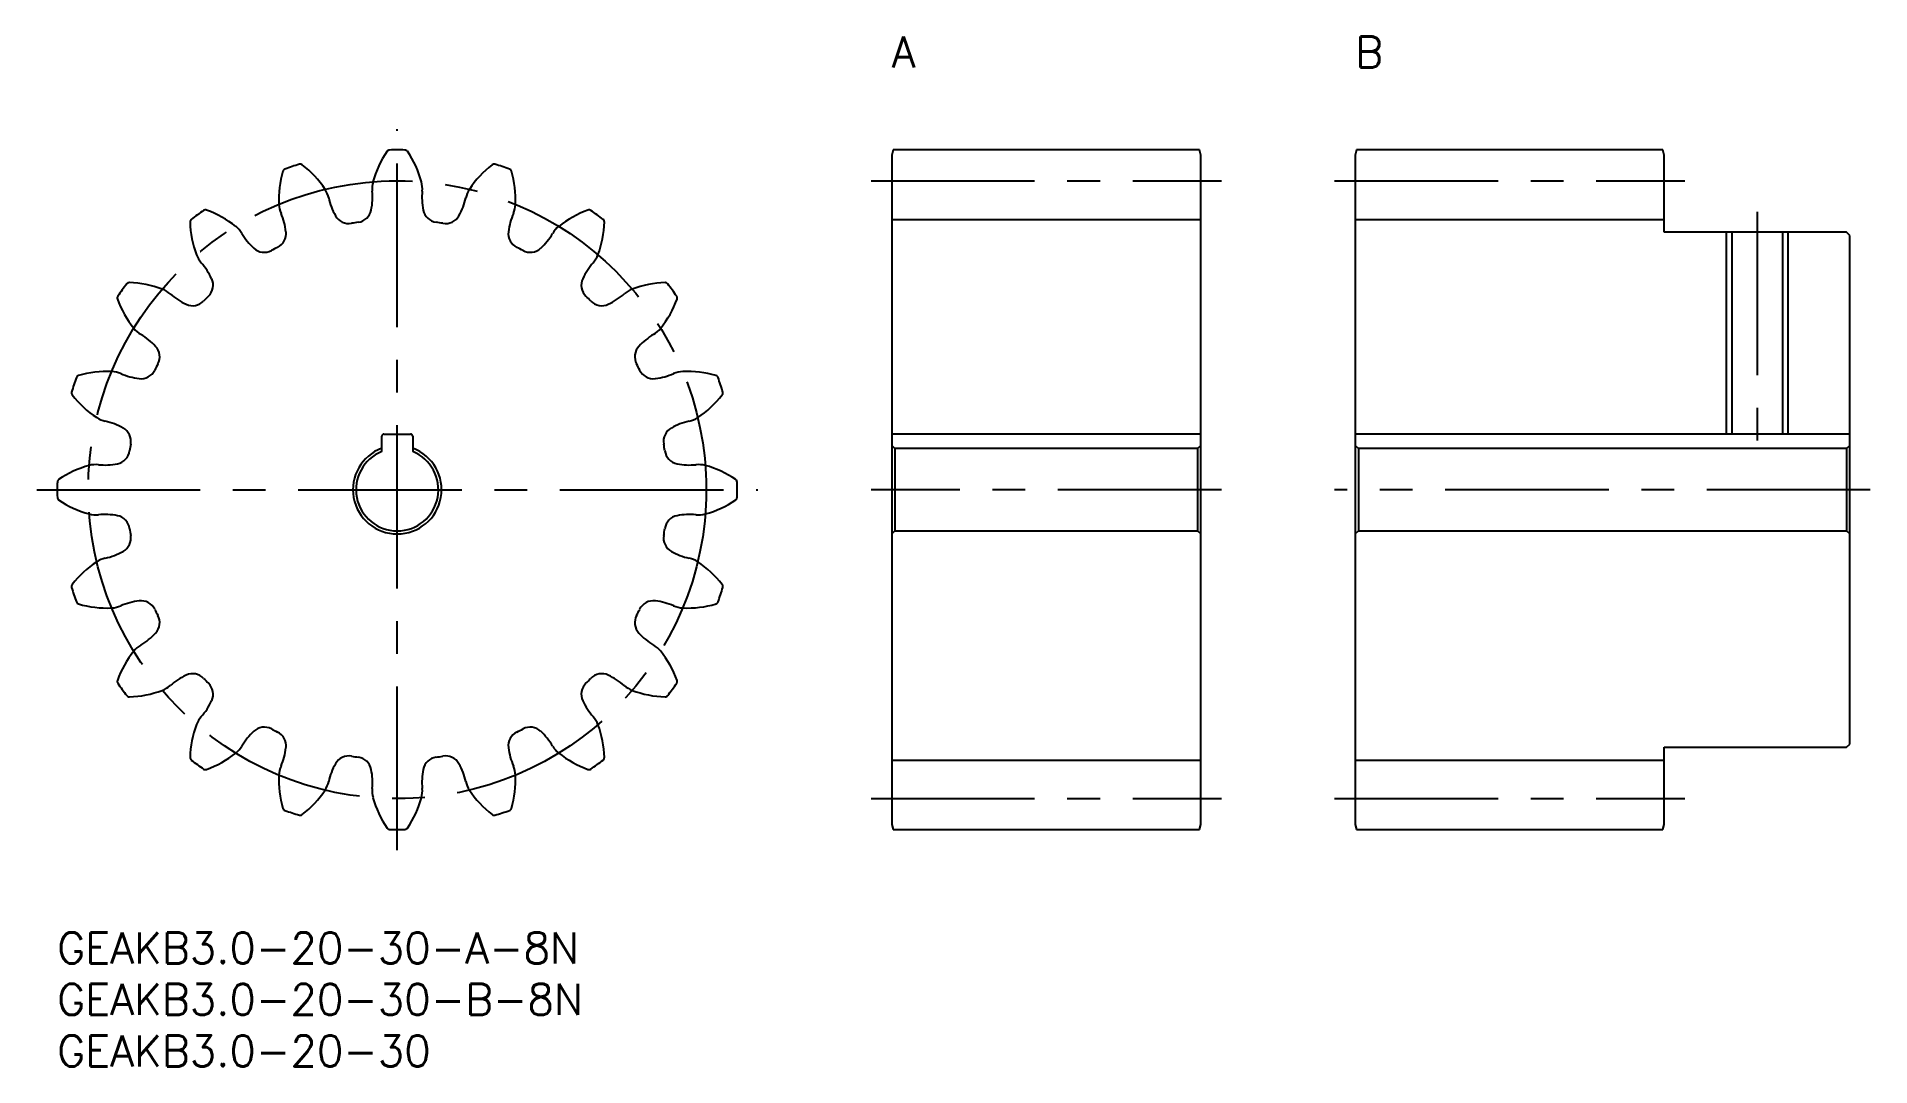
# Model space of a CAD drawing. Extents: x -2 to 176, y -13 to 87.
import ezdxf

# ---------------------------------------------------------------- set-up
doc = ezdxf.new("R2010")
doc.units = 0
doc.header["$LTSCALE"] = 0.5
doc.linetypes.add('CENTER', pattern=[50.8, 31.75, -6.35, 6.35, -6.35])
for name, color, linetype in [('MSM_CENTER', 1, 'CENTER'), ('MSM_CONTINUOUS', 7, 'CONTINUOUS'), ('MSM_NARROW', 5, 'CONTINUOUS'), ('MSM_PART_NUMBER', 7, 'CONTINUOUS')]:
    doc.layers.add(name, color=color, linetype=linetype)
doc.styles.get("Standard").update_dxf_attribs({"font": 'txt.shx', "height": 1, "bigfont": 'bigfont.shx'})

# ---------------------------------------------------------------- blocks, each defined once
blk = doc.blocks.new('*U2')
at = {"layer": 'MSM_PART_NUMBER'}
blk.add_text('GEAKB3.0-20-30-A-8N', height=3, dxfattribs=at).set_placement((0, -3))
blk = doc.blocks.new('*U3')
at = {"layer": 'MSM_PART_NUMBER'}
blk.add_text('GEAKB3.0-20-30-B-8N', height=3, dxfattribs=at).set_placement((0, -8))
blk = doc.blocks.new('*U5')
at = {"layer": 'MSM_PART_NUMBER'}
blk.add_text('GEAKB3.0-20-30', height=3, dxfattribs=at).set_placement((0, -13))
blk = doc.blocks.new('*U6')
at = {"layer": 'MSM_PART_NUMBER'}
blk.add_text('A', height=3, dxfattribs=at).set_placement((81, 84))
blk = doc.blocks.new('*U7')
at = {"layer": 'MSM_PART_NUMBER'}
blk.add_text('B', height=3, dxfattribs=at).set_placement((126, 84))

msp = doc.modelspace()

# ---------------------------------------------------------------- linework, layer by layer
at = {"layer": 'MSM_CENTER'}
for p, q in [((33, 8), (33, 78)), ((79, 73), (113, 73)), ((124, 73), (158, 73)), ((165, 70), (165, 46.4)), ((-2, 43), (68, 43)), ((113, 43), (79, 43)), ((176, 43), (124, 43)), ((79, 13), (113, 13)), ((124, 13), (158, 13))]:
    msp.add_line(p, q, dxfattribs=at)
msp.add_circle((33, 43), 30, dxfattribs=at)
at = {"layer": 'MSM_CONTINUOUS'}
for p, q in [((81.13, 76), (81, 75.5)), ((81, 75.5), (81, 10.5)), ((110.87, 76), (81.13, 76)), ((111, 75.5), (110.87, 76)), ((111, 10.5), (111, 75.5)), ((126.13, 76), (126, 75.5)), ((126, 75.5), (126, 10.5)), ((155.87, 76), (126.13, 76)), ((156, 75.5), (155.87, 76)), ((156, 68), (156, 75.5)), ((81, 69.25), (111, 69.25)), ((126, 69.25), (156, 69.25)), ((173.7, 68), (156, 68)), ((162.54, 68), (162.54, 48.4)), ((167.46, 68), (167.46, 48.4)), ((174, 67.7), (173.7, 68)), ((174, 18.3), (174, 67.7)), ((31.5, 46.71), (31.5, 48.2)), ((31.7, 48.4), (34.3, 48.4)), ((34.5, 48.2), (34.5, 46.71)), ((111, 48.4), (81, 48.4)), ((174, 48.4), (126, 48.4)), ((81, 47.3), (81.3, 47)), ((81.3, 47), (81.3, 39)), ((110.7, 47), (81.3, 47)), ((110.7, 47), (111, 47.3)), ((110.7, 47), (110.7, 39)), ((126, 47.3), (126.3, 47)), ((126.3, 47), (126.3, 39)), ((173.7, 47), (126.3, 47)), ((173.7, 47), (174, 47.3)), ((173.7, 47), (173.7, 39)), ((81.3, 39), (81, 38.7)), ((81.3, 39), (110.7, 39)), ((111, 38.7), (110.7, 39)), ((126.3, 39), (126, 38.7)), ((126.3, 39), (173.7, 39)), ((174, 38.7), (173.7, 39)), ((156, 10.5), (156, 18)), ((156, 18), (173.7, 18)), ((173.7, 18), (174, 18.3)), ((81, 16.75), (111, 16.75)), ((126, 16.75), (156, 16.75)), ((81, 10.5), (81.13, 10)), ((81.13, 10), (110.87, 10)), ((110.87, 10), (111, 10.5)), ((126, 10.5), (126.13, 10)), ((126.13, 10), (155.87, 10)), ((155.87, 10), (156, 10.5))]:
    msp.add_line(p, q, dxfattribs=at)
for centre, radius, start, end in [((40.28, 70.24), 10, 145.769, 164.5), ((32.26, 75.69), 0.3, 91.2919, 145.769), ((33, 43), 33, 88.7082, 91.2918), ((33.74, 75.69), 0.3, 34.231, 88.7082), ((25.72, 70.24), 10, 15.5, 34.231), ((31.51, 71.15), 10, 163.769, 182.5), ((22.2, 73.86), 0.3, 109.2919, 163.769), ((33, 43), 33, 106.7082, 109.2918), ((23.6, 74.32), 0.3, 52.231, 106.7082), ((17.66, 66.65), 10, 33.5, 52.231), ((48.34, 66.65), 10, 127.769, 146.5), ((42.4, 74.32), 0.3, 73.2918, 127.769), ((33, 43), 33, 70.7082, 73.2918), ((43.8, 73.86), 0.3, 16.231, 70.7082), ((34.49, 71.15), 10, 357.5, 16.231), ((23.96, 70.82), 2.44, 12.1906, 33.5), ((32.36, 72.64), 6.15, 192.2327, 209.4999), ((24.45, 71.39), 6.15, 348.5002, 5.7673), ((33, 72.25), 2.44, 164.5, 185.8094), ((33, 72.25), 2.44, 354.1906, 15.5), ((41.55, 71.39), 6.15, 174.2327, 191.4999), ((33.64, 72.64), 6.15, 330.5001, 347.7673), ((42.04, 70.82), 2.44, 146.5, 167.8094), ((33, 43), 33, 124.7082, 127.2918), ((14.38, 69.88), 0.3, 70.231, 124.7082), ((11.1, 60.75), 10, 51.5, 70.231), ((23.96, 70.82), 2.44, 182.5, 203.8094), ((16.09, 67.36), 6.15, 6.5002, 23.7673), ((28.31, 70.35), 1.5, 209.4999, 279.7283), ((29.01, 70.46), 1.5, 278.2718, 348.5002), ((36.99, 70.46), 1.5, 191.4999, 261.7283), ((37.69, 70.35), 1.5, 260.2717, 330.5001), ((49.91, 67.36), 6.15, 156.2327, 173.4999), ((42.04, 70.82), 2.44, 336.1906, 357.5), ((54.9, 60.75), 10, 109.769, 128.5), ((51.62, 69.88), 0.3, 55.2919, 109.769), ((33, 43), 33, 52.7082, 55.2918), ((13.19, 69.01), 0.3, 127.2918, 181.769), ((22.88, 69.31), 10, 181.769, 200.5), ((15.8, 66.67), 2.44, 30.1906, 51.5), ((23.23, 70.99), 6.15, 210.2327, 227.4999), ((20.72, 67.88), 1.5, 296.2718, 6.5002), ((33, 43), 26.25, 98.2717, 99.7283), ((33, 43), 26.25, 80.2717, 81.7283), ((45.28, 67.88), 1.5, 173.4999, 243.7283), ((42.77, 70.99), 6.15, 312.5001, 329.7673), ((50.2, 66.67), 2.44, 128.5, 149.8094), ((43.12, 69.31), 10, 339.5, 358.231), ((52.81, 69.01), 0.3, 358.231, 52.7082), ((20.09, 67.56), 1.5, 227.4999, 297.7283), ((33, 43), 26.25, 116.2717, 117.7283), ((33, 43), 26.25, 62.2717, 63.7283), ((45.91, 67.56), 1.5, 242.2717, 312.5001), ((15.8, 66.67), 2.44, 200.5, 221.8094), ((9.39, 60.94), 6.15, 24.5002, 41.7673), ((56.61, 60.94), 6.15, 138.2327, 155.4999), ((50.2, 66.67), 2.44, 318.1906, 339.5), ((33, 43), 33, 142.7082, 145.2918), ((6.99, 62.81), 0.3, 88.231, 142.7082), ((6.69, 53.12), 10, 69.5, 88.231), ((9.33, 60.2), 2.44, 48.1906, 69.5), ((13.63, 62.87), 1.5, 314.2718, 24.5002), ((52.37, 62.87), 1.5, 155.4999, 225.7283), ((56.67, 60.2), 2.44, 110.5, 131.8094), ((59.31, 53.12), 10, 91.769, 110.5), ((59.01, 62.81), 0.3, 37.2919, 91.769), ((33, 43), 33, 34.7082, 37.2918), ((6.12, 61.62), 0.3, 145.2918, 199.769), ((15.25, 64.9), 10, 199.769, 218.5), ((15.06, 66.61), 6.15, 228.2327, 245.4999), ((13.13, 62.37), 1.5, 245.4999, 315.7283), ((33, 43), 26.25, 134.2717, 135.7283), ((33, 43), 26.25, 44.2717, 45.7283), ((52.87, 62.37), 1.5, 224.2717, 294.5001), ((50.94, 66.61), 6.15, 294.5001, 311.7673), ((50.75, 64.9), 10, 321.5, 340.231), ((59.88, 61.62), 0.3, 340.231, 34.7082), ((9.33, 60.2), 2.44, 218.5, 239.8094), ((5.01, 52.77), 6.15, 42.5001, 59.7673), ((60.99, 52.77), 6.15, 120.2327, 137.4999), ((56.67, 60.2), 2.44, 300.1906, 321.5), ((33, 43), 26.25, 152.2717, 153.7283), ((8.44, 55.91), 1.5, 332.2717, 42.5002), ((57.56, 55.91), 1.5, 137.4999, 207.7283), ((33, 43), 26.25, 26.2717, 27.7283), ((33, 43), 33, 160.7082, 163.2918), ((2.14, 53.8), 0.3, 106.231, 160.7082), ((4.85, 44.49), 10, 87.5, 106.231), ((5.18, 52.04), 2.44, 66.1906, 87.5), ((8.64, 59.91), 6.15, 246.2327, 263.4999), ((8.12, 55.28), 1.5, 263.4999, 333.7283), ((57.88, 55.28), 1.5, 206.2717, 276.5001), ((57.36, 59.91), 6.15, 276.5001, 293.7673), ((60.82, 52.04), 2.44, 92.5, 113.8094), ((61.15, 44.49), 10, 73.769, 92.5), ((63.86, 53.8), 0.3, 19.2918, 73.769), ((33, 43), 33, 16.7082, 19.2918), ((1.68, 52.4), 0.3, 163.2918, 217.7689), ((9.35, 58.34), 10, 217.769, 236.5), ((56.65, 58.34), 10, 303.5, 322.231), ((64.32, 52.4), 0.3, 322.231, 16.7082), ((5.18, 52.04), 2.44, 236.5, 257.8094), ((60.82, 52.04), 2.44, 282.1906, 303.5), ((3.36, 43.64), 6.15, 60.5002, 77.7673), ((5.65, 47.69), 1.5, 350.2717, 60.5002), ((31.7, 48.2), 0.2, 90, 180), ((34.3, 48.2), 0.2, 0, 90), ((60.35, 47.69), 1.5, 119.4999, 189.7283), ((62.64, 43.64), 6.15, 102.2327, 119.4999), ((5.54, 46.99), 1.5, 281.4999, 351.7283), ((33, 43), 26.25, 170.2717, 171.7283), ((33, 43), 4.3, 110.4162, 69.5838), ((33, 43), 4, 112.0243, 67.9757), ((33, 43), 26.25, 8.2717, 9.7283), ((60.46, 46.99), 1.5, 188.2717, 258.5001), ((5.76, 35.72), 10, 105.5, 124.231), ((3.75, 43), 2.44, 84.1906, 105.5), ((4.61, 51.55), 6.15, 264.2327, 281.4999), ((61.39, 51.55), 6.15, 258.5001, 275.7673), ((62.25, 43), 2.44, 74.5, 95.8094), ((60.24, 35.72), 10, 55.769, 74.5), ((33, 43), 33, 178.7082, 181.2918), ((0.31, 43.74), 0.3, 124.231, 178.7082), ((65.69, 43.74), 0.3, 1.2919, 55.769), ((33, 43), 33, 358.7082, 1.2918), ((0.31, 42.26), 0.3, 181.2918, 235.769), ((5.76, 50.28), 10, 235.769, 254.5), ((60.24, 50.28), 10, 285.5, 304.231), ((65.69, 42.26), 0.3, 304.231, 358.7082), ((3.75, 43), 2.44, 254.5, 275.8094), ((4.61, 34.45), 6.15, 78.5002, 95.7673), ((5.54, 39.01), 1.5, 8.2717, 78.5002), ((33, 43), 26.25, 188.2717, 189.7283), ((33, 43), 26.25, 350.2717, 351.7283), ((60.46, 39.01), 1.5, 101.4999, 171.7283), ((61.39, 34.45), 6.15, 84.2327, 101.4999), ((62.25, 43), 2.44, 264.1906, 285.5), ((5.65, 38.31), 1.5, 299.4999, 9.7283), ((60.35, 38.31), 1.5, 170.2717, 240.5001), ((9.35, 27.66), 10, 123.5, 142.231), ((5.18, 33.96), 2.44, 102.1906, 123.5), ((3.36, 42.36), 6.15, 282.2327, 299.4999), ((62.64, 42.36), 6.15, 240.5001, 257.7673), ((60.82, 33.96), 2.44, 56.5, 77.8094), ((56.65, 27.66), 10, 37.769, 56.5), ((1.68, 33.6), 0.3, 142.231, 196.7082), ((33, 43), 33, 196.7082, 199.2918), ((2.14, 32.2), 0.3, 199.2918, 253.769), ((8.64, 26.09), 6.15, 96.5002, 113.7673), ((8.12, 30.72), 1.5, 26.2717, 96.5002), ((57.88, 30.72), 1.5, 83.4999, 153.7283), ((57.36, 26.09), 6.15, 66.2327, 83.4999), ((63.86, 32.2), 0.3, 286.231, 340.7082), ((33, 43), 33, 340.7082, 343.2918), ((64.32, 33.6), 0.3, 343.2919, 37.769), ((4.85, 41.51), 10, 253.769, 272.5), ((5.18, 33.96), 2.44, 272.5, 293.8094), ((33, 43), 26.25, 206.2717, 207.7283), ((8.44, 30.09), 1.5, 317.4999, 27.7283), ((57.56, 30.09), 1.5, 152.2717, 222.5001), ((33, 43), 26.25, 332.2717, 333.7283), ((60.82, 33.96), 2.44, 246.1906, 267.5), ((61.15, 41.51), 10, 267.5, 286.231), ((5.01, 33.23), 6.15, 300.2327, 317.4999), ((60.99, 33.23), 6.15, 222.5001, 239.7673), ((15.25, 21.1), 10, 141.5, 160.231), ((9.33, 25.8), 2.44, 120.1906, 141.5), ((56.67, 25.8), 2.44, 38.5, 59.8094), ((50.75, 21.1), 10, 19.769, 38.5), ((15.06, 19.39), 6.15, 114.5002, 131.7673), ((13.13, 23.63), 1.5, 44.2717, 114.5002), ((52.87, 23.63), 1.5, 65.4999, 135.7283), ((50.94, 19.39), 6.15, 48.2327, 65.4999), ((6.12, 24.38), 0.3, 160.231, 214.7082), ((33, 43), 33, 214.7082, 217.2918), ((6.69, 32.88), 10, 271.769, 290.5), ((9.33, 25.8), 2.44, 290.5, 311.8094), ((33, 43), 26.25, 224.2717, 225.7283), ((13.63, 23.13), 1.5, 335.4999, 45.7283), ((52.37, 23.13), 1.5, 134.2717, 204.5002), ((33, 43), 26.25, 314.2717, 315.7283), ((56.67, 25.8), 2.44, 228.1906, 249.5), ((59.31, 32.88), 10, 249.5, 268.231), ((33, 43), 33, 322.7082, 325.2918), ((59.88, 24.38), 0.3, 325.2918, 19.769), ((6.99, 23.19), 0.3, 217.2918, 271.769), ((9.39, 25.06), 6.15, 318.2327, 335.4999), ((56.61, 25.06), 6.15, 204.5001, 221.7673), ((59.01, 23.19), 0.3, 268.231, 322.7082), ((22.88, 16.69), 10, 159.5, 178.231), ((15.8, 19.33), 2.44, 138.1906, 159.5), ((20.09, 18.44), 1.5, 62.2717, 132.5002), ((33, 43), 26.25, 242.2717, 243.7283), ((33, 43), 26.25, 296.2717, 297.7283), ((45.91, 18.44), 1.5, 47.4999, 117.7283), ((50.2, 19.33), 2.44, 20.5, 41.8094), ((43.12, 16.69), 10, 1.769, 20.5), ((15.8, 19.33), 2.44, 308.5, 329.8094), ((23.23, 15.01), 6.15, 132.5001, 149.7673), ((20.72, 18.12), 1.5, 353.4999, 63.7283), ((16.09, 18.64), 6.15, 336.2327, 353.4999), ((45.28, 18.12), 1.5, 116.2717, 186.5002), ((49.91, 18.64), 6.15, 186.5001, 203.7673), ((42.77, 15.01), 6.15, 30.2327, 47.4999), ((50.2, 19.33), 2.44, 210.1906, 231.5), ((13.19, 16.99), 0.3, 178.231, 232.7082), ((33, 43), 33, 232.7082, 235.2918), ((11.1, 25.25), 10, 289.769, 308.5), ((23.96, 15.18), 2.44, 156.1906, 177.5), ((32.36, 13.36), 6.15, 150.5001, 167.7673), ((28.31, 15.65), 1.5, 80.2717, 150.5002), ((33, 43), 26.25, 260.2717, 261.7283), ((29.01, 15.54), 1.5, 11.4999, 81.7282), ((36.99, 15.54), 1.5, 98.2717, 168.5002), ((33, 43), 26.25, 278.2717, 279.7283), ((37.69, 15.65), 1.5, 29.4999, 99.7283), ((33.64, 13.36), 6.15, 12.2327, 29.4999), ((42.04, 15.18), 2.44, 2.5, 23.8094), ((54.9, 25.25), 10, 231.5, 250.231), ((33, 43), 33, 304.7082, 307.2918), ((52.81, 16.99), 0.3, 307.2918, 1.769), ((14.38, 16.12), 0.3, 235.2918, 289.7689), ((31.51, 14.85), 10, 177.5, 196.231), ((23.96, 15.18), 2.44, 326.5, 347.8094), ((24.45, 14.61), 6.15, 354.2327, 11.4999), ((41.55, 14.61), 6.15, 168.5001, 185.7673), ((42.04, 15.18), 2.44, 192.1906, 213.5), ((34.49, 14.85), 10, 343.769, 2.5), ((51.62, 16.12), 0.3, 250.231, 304.7082), ((17.66, 19.35), 10, 307.769, 326.5), ((33, 13.75), 2.44, 174.1906, 195.5), ((40.28, 15.76), 10, 195.5, 214.231), ((25.72, 15.76), 10, 325.769, 344.5), ((33, 13.75), 2.44, 344.5, 5.8094), ((48.34, 19.35), 10, 213.5, 232.231), ((22.2, 12.14), 0.3, 196.231, 250.7082), ((33, 43), 33, 250.7082, 253.2918), ((23.6, 11.68), 0.3, 253.2919, 307.769), ((42.4, 11.68), 0.3, 232.231, 286.7082), ((33, 43), 33, 286.7082, 289.2918), ((43.8, 12.14), 0.3, 289.2918, 343.769), ((32.26, 10.31), 0.3, 214.231, 268.7082), ((33, 43), 33, 268.7082, 271.2918), ((33.74, 10.31), 0.3, 271.2919, 325.769)]:
    msp.add_arc(centre, radius, start, end, dxfattribs=at)
at = {"layer": 'MSM_NARROW'}
for p, q in [((162, 68), (162, 48.4)), ((168, 68), (168, 48.4))]:
    msp.add_line(p, q, dxfattribs=at)

# ---------------------------------------------------------------- block references
at = {"layer": 'MSM_CONTINUOUS'}
for name in ['*U6', '*U7', '*U2', '*U3', '*U5']:
    msp.add_blockref(name, (0, 0), dxfattribs=at)

doc.saveas('drawing.dxf')
